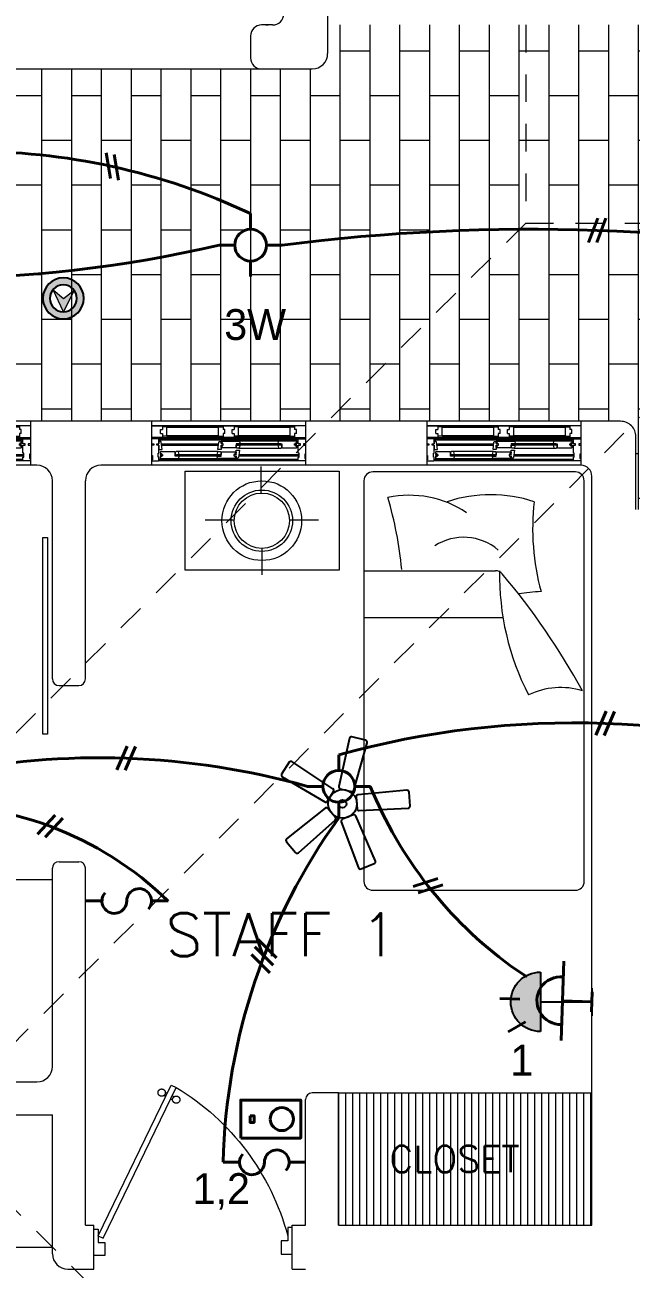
# Model space of a CAD drawing. Header units: metres. Extents: x 14 to 2416, y -346 to 476.
# Drawn here: x 33.18 to 35.93, y -88.08 to -82.43 of the extents above; entities that cross this region are included whole.
import ezdxf

# ---------------------------------------------------------------- set-up
doc = ezdxf.new("R2010")
doc.units = ezdxf.units.M
doc.linetypes.add('0', pattern=[0])
doc.linetypes.add('HIDDEN2', pattern=[0.1875, 0.125, -0.0625])
doc.layers.get('0').update_dxf_attribs({"linetype": '0', "lineweight": 20})
for name, color, linetype, lineweight in [('01a_Mobiliario', 250, 'Continuous', 0), ('A-ANNO-TEXT', 20, 'Continuous', 13), ('A-DOOR', 35, 'Continuous', 5), ('A-WALL', 250, 'Continuous', 20), ('baños', 251, 'Continuous', 0), ('closets', 253, 'Continuous', 0), ('cristales', 131, 'Continuous', 0), ('E Salida Interruptores', 22, 'Continuous', 40), ('E Salida Luces', 22, 'Continuous', 40), ('E Tuberia Emp Losa', 22, 'Continuous', 40), ('MAVA', 1, 'Continuous', 15), ('MOBILIARIOS', 252, 'Continuous', 0), ('piso', 253, 'Continuous', 0), ('textos', 7, 'Continuous', 0)]:
    doc.layers.add(name, color=color, linetype=linetype, lineweight=lineweight)
doc.layers.add('hatch piso', color=253, linetype='Continuous', lineweight=0, transparency=0.7)
doc.layers.add('MAVA Luminarias', color=1, linetype='Continuous')
doc.layers.add('Techos 1', color=7, linetype='HIDDEN2', lineweight=9, true_color=0x42391a)
doc.styles.add('CENTURY GOTHIC', font='GOTHIC.TTF')
doc.styles.get("Standard").update_dxf_attribs({"font": 'arial.ttf', "height": 0.1875})

# ---------------------------------------------------------------- blocks, each defined once
blk = doc.blocks.new('abanico mava')
at = {"layer": 'MAVA Luminarias', "linetype": 'ByBlock', "lineweight": -2, "extrusion": (4.64878e-10, 3.72215e-09, 1), "elevation": 0}
for points in [[(513803.102, 2035248.678), (513803.215, 2035249.086, 0.421374), (513803.203, 2035249.107), (513803.084, 2035249.136, 0.421374), (513803.064, 2035249.124), (513802.972, 2035248.71, 0.407089), (513802.984, 2035248.69), (513803.082, 2035248.666, 0.407089)], [(513802.921, 2035248.69), (513802.567, 2035248.923, 0.421374), (513802.544, 2035248.918), (513802.479, 2035248.814, 0.421374), (513802.485, 2035248.791), (513802.85, 2035248.576, 0.407089), (513802.873, 2035248.581), (513802.926, 2035248.667, 0.407089)], [(513802.993, 2035248.405), (513803.142, 2035248.008, 0.421374), (513803.164, 2035247.998), (513803.278, 2035248.044, 0.421374), (513803.287, 2035248.066), (513803.118, 2035248.455, 0.407089), (513803.096, 2035248.464), (513803.003, 2035248.426, 0.407089)]]:
    blk.add_lwpolyline(points, format="xyb", close=True, dxfattribs=at)
at = {"layer": 'MAVA Luminarias', "linetype": 'ByBlock', "lineweight": -2, "extrusion": (4.64878e-10, 3.72215e-09, 1)}
for points in [[(513803.147, 2035248.501), (513803.57, 2035248.521, 0.421374), (513803.586, 2035248.539), (513803.578, 2035248.661, 0.421374), (513803.559, 2035248.676), (513803.137, 2035248.636, 0.407089), (513803.122, 2035248.618), (513803.129, 2035248.517, 0.407089)], [(513802.854, 2035248.521), (513802.522, 2035248.257, 0.421374), (513802.52, 2035248.233), (513802.599, 2035248.139, 0.421374), (513802.623, 2035248.137), (513802.94, 2035248.418, 0.407089), (513802.942, 2035248.442), (513802.877, 2035248.519, 0.407089)]]:
    blk.add_lwpolyline(points, format="xyb", close=True, dxfattribs=at)
at = {"layer": 'MAVA Luminarias', "linetype": 'ByBlock', "lineweight": -2}
for radius in [0.123, 0.0335]:
    blk.add_circle((513803.004, 2035248.559), radius, dxfattribs=at)
blk = doc.blocks.new('SCONCE 2')
at = {"layer": 'MAVA Luminarias', "linetype": 'Continuous'}
blk.add_hatch(color=1, dxfattribs=at).paths.add_polyline_path([(0.342, -0.24, 1), (-0.169, -0.24)])
at = {"layer": 'MAVA Luminarias', "color": 1, "linetype": 'Continuous'}
for p, q in [((-0.169, -0.24), (0.342, -0.24)), ((0.087, -0.24), (0.087, -0.682)), ((-0.032, -0.682), (0.206, -0.682))]:
    blk.add_line(p, q, dxfattribs=at)
blk.add_arc((0.087, -0.24), 0.256, 0, 180, dxfattribs=at)
blk = doc.blocks.new('dl ip')
at = {"layer": 'MAVA', "true_color": 0xf8991e, "transparency": 33554687}
h = blk.add_hatch(color=30, dxfattribs=at)
h.dxf.hatch_style = 1
h.paths.add_polyline_path([(94.7574, -111.2088), (94.7109, -111.2482), (94.6624, -111.2113), (94.7109, -111.3092)])
at = {"layer": 'MAVA Luminarias', "linetype": 'Continuous', "true_color": 0xf8991e}
h = blk.add_hatch(color=30, dxfattribs=at)
h.paths.add_polyline_path([(94.618, -111.2482, 1), (94.8039, -111.2482, 1)])
h.paths.add_polyline_path([(94.7719, -111.2482, -1), (94.6499, -111.2482, -1)], flags=16)
at = {"layer": 'MAVA', "color": 30, "true_color": 0xf8991e}
for p, q in [((94.7109, -111.2482), (94.6624, -111.2113)), ((94.6624, -111.2113), (94.7109, -111.3092)), ((94.7109, -111.3092), (94.7574, -111.2088)), ((94.7574, -111.2088), (94.7109, -111.2482))]:
    blk.add_line(p, q, dxfattribs=at)
at = {"layer": 'MAVA Luminarias', "color": 30, "linetype": 'Continuous', "true_color": 0xf8991e}
for radius in [0.093, 0.061]:
    blk.add_circle((94.7109, -111.2482), radius, dxfattribs=at)
blk = doc.blocks.new('P90')
at = {"layer": 'A-DOOR'}
for p, q in [((-0.0476, -0.8576), (0.6364, -0.5264)), ((-0.0368, -0.88), (0.6473, -0.5489)), ((0.5843, -0.5517), (0.58, -0.5427)), ((0.5992, -0.5445), (0.5949, -0.5355)), ((0.6473, -0.5489), (0.6364, -0.5264)), ((0.5952, -0.5741), (0.5995, -0.5831)), ((0.6101, -0.5669), (0.6144, -0.5759)), ((-0.0368, -0.88), (-0.0476, -0.8576))]:
    blk.add_line(p, q, dxfattribs=at)
for points in [[(-0.06, -0.02), (-0.06, -0.05), (-0.12, -0.05), (-0.12, 0), (0, 0), (0, -0.02)], [(-0.0668, -0.88), (-0.0668, -0.85), (-0.1268, -0.85), (-0.1268, -0.9), (-0.0068, -0.9), (-0.0068, -0.88)]]:
    blk.add_lwpolyline(points, close=True, dxfattribs=at)
blk.add_arc((-0.3259, -1.105), 1.1228, 31.0139, 75.0797, dxfattribs=at)
for points in [[(0.5812, -0.5096), (0.5857, -0.5096), (0.5933, -0.5141), (0.5977, -0.5218), (0.5977, -0.5306), (0.5933, -0.5383), (0.5856, -0.5427), (0.5767, -0.5427), (0.5691, -0.5383), (0.5647, -0.5306), (0.5647, -0.5217), (0.5691, -0.514), (0.5768, -0.5096), (0.5812, -0.5096)], [(0.6133, -0.5758), (0.6177, -0.5758), (0.6254, -0.5803), (0.6298, -0.5879), (0.6298, -0.5968), (0.6253, -0.6045), (0.6176, -0.6089), (0.6088, -0.6089), (0.6011, -0.6044), (0.5967, -0.5967), (0.5967, -0.5879), (0.6011, -0.5802), (0.6088, -0.5758), (0.6133, -0.5758)]]:
    blk.add_open_spline(points, degree=2, dxfattribs=at)
blk = doc.blocks.new('Fenton Bead')
at = {"color": 7}
blk.add_lwpolyline([(2.1, 12.5, -0.341999), (0.2, 11), (0, 10.7), (0, 1), (1, 0), (18, 0), (18, 0.5), (14.7, 12.9, 0.339454), (13.2, 14), (4.1, 14, 0.341999)], format="xyb", close=True, dxfattribs=at)
blk = doc.blocks.new('A$C6ca19f56')
at = {"layer": 'A-DOOR', "color": 7}
for p, q in [((0.7, 0.2), (0, 0.2)), ((0.0325, 0.12), (0, 0.12)), ((0, 0.12), (0, 0.097)), ((0.7, 0.12), (0, 0.12)), ((0.034, 0.1185), (0.0325, 0.12)), ((0.034, 0.097), (0.034, 0.1185)), ((0.034, 0.1185), (0.034, 0.097)), ((0.666, 0.1185), (0.6675, 0.12)), ((0.666, 0.097), (0.666, 0.1185)), ((0.6675, 0.12), (0.7, 0.12)), ((0.7, 0.12), (0.7, 0.097)), ((0, 0.097), (0.01, 0.097)), ((0.01, 0.091), (0, 0.091)), ((0, 0.091), (0, 0.0445)), ((0.01, 0.097), (0.01, 0.091)), ((0.024, 0.091), (0.024, 0.097)), ((0.024, 0.097), (0.034, 0.097)), ((0.034, 0.091), (0.024, 0.091)), ((0.034, 0.097), (0.0305, 0.097)), ((0.0305, 0.097), (0.0305, 0.091)), ((0.0305, 0.091), (0.034, 0.091)), ((0.0417, 0.1075), (0.034, 0.1075)), ((0.034, 0.0555), (0.034, 0.091)), ((0.034, 0.091), (0.034, 0.0715)), ((0.034, 0.0715), (0.049, 0.0715)), ((0.0415, 0.061), (0.04, 0.0595)), ((0.04, 0.0595), (0.04, 0.0537)), ((0.1065, 0.061), (0.0415, 0.061)), ((0.049, 0.0715), (0.0447, 0.1047)), ((0.108, 0.0595), (0.1065, 0.061)), ((0.108, 0.042), (0.108, 0.0595)), ((0.3028, 0.062), (0.1212, 0.062)), ((0.301, 0.0715), (0.3053, 0.1047)), ((0.316, 0.0715), (0.301, 0.0715)), ((0.3083, 0.1075), (0.316, 0.1075)), ((0.316, 0.1075), (0.3175, 0.109)), ((0.316, 0.102), (0.316, 0.1075)), ((0.322, 0.102), (0.316, 0.102)), ((0.316, 0.097), (0.316, 0.0993)), ((0.316, 0.0993), (0.322, 0.0993)), ((0.326, 0.097), (0.316, 0.097)), ((0.316, 0.089), (0.316, 0.091)), ((0.316, 0.091), (0.326, 0.091)), ((0.322, 0.089), (0.316, 0.089)), ((0.316, 0.0805), (0.316, 0.0863)), ((0.316, 0.0863), (0.322, 0.0863)), ((0.3175, 0.079), (0.316, 0.0805)), ((0.316, 0.0805), (0.316, 0.0715)), ((0.316, 0.0595), (0.3175, 0.061)), ((0.316, 0.042), (0.316, 0.0595)), ((0.3175, 0.109), (0.3981, 0.109)), ((0.3825, 0.079), (0.3175, 0.079)), ((0.3175, 0.061), (0.3825, 0.061)), ((0.322, 0.0993), (0.322, 0.102)), ((0.322, 0.0863), (0.322, 0.089)), ((0.326, 0.091), (0.326, 0.097)), ((0.384, 0.0805), (0.3825, 0.079)), ((0.3825, 0.061), (0.384, 0.0595)), ((0.4015, 0.098), (0.384, 0.098)), ((0.384, 0.098), (0.384, 0.0805)), ((0.384, 0.095), (0.389, 0.095)), ((0.384, 0.095), (0.389, 0.095)), ((0.384, 0.0595), (0.384, 0.0685)), ((0.384, 0.0685), (0.399, 0.0685)), ((0.384, 0.0595), (0.384, 0.0537)), ((0.389, 0.097), (0.395, 0.093)), ((0.389, 0.093), (0.395, 0.097)), ((0.399, 0.0685), (0.3947, 0.0353)), ((0.3972, 0.078), (0.5788, 0.078)), ((0.3981, 0.109), (0.4, 0.1075)), ((0.5779, 0.109), (0.3981, 0.109)), ((0.4, 0.1075), (0.402, 0.0995)), ((0.402, 0.0985), (0.4015, 0.098)), ((0.402, 0.0995), (0.402, 0.0985)), ((0.576, 0.1075), (0.574, 0.0995)), ((0.574, 0.0995), (0.574, 0.0985)), ((0.574, 0.0985), (0.5745, 0.098)), ((0.5745, 0.098), (0.592, 0.098)), ((0.5779, 0.109), (0.576, 0.1075)), ((0.6585, 0.109), (0.5779, 0.109)), ((0.587, 0.097), (0.581, 0.093)), ((0.587, 0.093), (0.581, 0.097)), ((0.592, 0.095), (0.587, 0.095)), ((0.592, 0.095), (0.587, 0.095)), ((0.592, 0.098), (0.592, 0.0805)), ((0.592, 0.0805), (0.5935, 0.079)), ((0.5935, 0.079), (0.6585, 0.079)), ((0.65, 0.091), (0.65, 0.097)), ((0.65, 0.097), (0.66, 0.097)), ((0.66, 0.091), (0.65, 0.091)), ((0.654, 0.0993), (0.654, 0.102)), ((0.654, 0.102), (0.66, 0.102)), ((0.66, 0.0993), (0.654, 0.0993)), ((0.654, 0.0863), (0.654, 0.089)), ((0.654, 0.089), (0.66, 0.089)), ((0.66, 0.0863), (0.654, 0.0863)), ((0.66, 0.1075), (0.6585, 0.109)), ((0.6585, 0.079), (0.66, 0.0805)), ((0.66, 0.102), (0.66, 0.1075)), ((0.66, 0.097), (0.66, 0.0993)), ((0.66, 0.089), (0.66, 0.091)), ((0.66, 0.0805), (0.66, 0.0863)), ((0.676, 0.097), (0.666, 0.097)), ((0.666, 0.0555), (0.666, 0.091)), ((0.666, 0.091), (0.676, 0.091)), ((0.676, 0.091), (0.676, 0.097)), ((0.7, 0.097), (0.69, 0.097)), ((0.69, 0.097), (0.69, 0.091)), ((0.69, 0.091), (0.7, 0.091)), ((0.7, 0.091), (0.7, 0.0505)), ((0, 0.0445), (0.004, 0.0445)), ((0.004, 0.0255), (0, 0.0255)), ((0, 0.0255), (0, 0.0215)), ((0, 0.0215), (0.0015, 0.02)), ((0.7, 0), (0, 0)), ((0.0015, 0.02), (0.0325, 0.02)), ((0.004, 0.0445), (0.004, 0.0255)), ((0.03, 0.0365), (0.03, 0.0555)), ((0.03, 0.0555), (0.034, 0.0555)), ((0.034, 0.0365), (0.03, 0.0365)), ((0.0325, 0.02), (0.034, 0.0215)), ((0.6675, 0.02), (0.0325, 0.02)), ((0.034, 0.0215), (0.034, 0.0365)), ((0.04, 0.0537), (0.046, 0.0537)), ((0.046, 0.051), (0.04, 0.051)), ((0.04, 0.051), (0.04, 0.049)), ((0.04, 0.049), (0.05, 0.049)), ((0.05, 0.043), (0.04, 0.043)), ((0.04, 0.043), (0.04, 0.0407)), ((0.04, 0.0407), (0.046, 0.0407)), ((0.046, 0.038), (0.04, 0.038)), ((0.04, 0.038), (0.04, 0.0325)), ((0.04, 0.0325), (0.0415, 0.031)), ((0.0415, 0.031), (0.1221, 0.031)), ((0.046, 0.0537), (0.046, 0.051)), ((0.046, 0.0407), (0.046, 0.038)), ((0.05, 0.049), (0.05, 0.043)), ((0.108, 0.045), (0.113, 0.045)), ((0.108, 0.045), (0.113, 0.045)), ((0.1255, 0.042), (0.108, 0.042)), ((0.113, 0.043), (0.119, 0.047)), ((0.113, 0.047), (0.119, 0.043)), ((0.1221, 0.031), (0.124, 0.0325)), ((0.1221, 0.031), (0.3019, 0.031)), ((0.124, 0.0325), (0.126, 0.0405)), ((0.126, 0.0415), (0.1255, 0.042)), ((0.126, 0.0405), (0.126, 0.0415)), ((0.298, 0.0415), (0.2985, 0.042)), ((0.298, 0.0405), (0.298, 0.0415)), ((0.3, 0.0325), (0.298, 0.0405)), ((0.2985, 0.042), (0.316, 0.042)), ((0.3019, 0.031), (0.3, 0.0325)), ((0.3825, 0.031), (0.3019, 0.031)), ((0.311, 0.043), (0.305, 0.047)), ((0.311, 0.047), (0.305, 0.043)), ((0.316, 0.045), (0.311, 0.045)), ((0.316, 0.045), (0.311, 0.045)), ((0.384, 0.049), (0.374, 0.049)), ((0.374, 0.049), (0.374, 0.043)), ((0.374, 0.043), (0.384, 0.043)), ((0.384, 0.0537), (0.378, 0.0537)), ((0.378, 0.0537), (0.378, 0.051)), ((0.378, 0.051), (0.384, 0.051)), ((0.384, 0.0407), (0.378, 0.0407)), ((0.378, 0.0407), (0.378, 0.038)), ((0.378, 0.038), (0.384, 0.038)), ((0.384, 0.0325), (0.3825, 0.031)), ((0.384, 0.051), (0.384, 0.049)), ((0.384, 0.043), (0.384, 0.0407)), ((0.384, 0.038), (0.384, 0.0325)), ((0.3917, 0.0325), (0.384, 0.0325)), ((0.67, 0.0555), (0.666, 0.0555)), ((0.666, 0.0215), (0.666, 0.0365)), ((0.666, 0.0365), (0.67, 0.0365)), ((0.6675, 0.02), (0.666, 0.0215)), ((0.6985, 0.02), (0.6675, 0.02)), ((0.67, 0.0365), (0.67, 0.0555)), ((0.7, 0.0505), (0.696, 0.0505)), ((0.696, 0.0505), (0.696, 0.0315)), ((0.696, 0.0315), (0.7, 0.0315)), ((0.7, 0.0215), (0.6985, 0.02)), ((0.7, 0.0315), (0.7, 0.0215))]:
    blk.add_line(p, q, dxfattribs=at)
at = {"layer": 'A-DOOR', "extrusion": (0, 0, -1)}
for p, q in [((0.7, 0.18), (0, 0.18)), ((0, 0.127), (0.7, 0.127)), ((0.0413, 0.1622), (0.05, 0.1622)), ((0.0413, 0.1448), (0.0413, 0.1622)), ((0.0413, 0.1448), (0.05, 0.1448)), ((0.3337, 0.1622), (0.325, 0.1622)), ((0.3337, 0.1448), (0.325, 0.1448)), ((0.3337, 0.1448), (0.3337, 0.1622)), ((0.3663, 0.1622), (0.375, 0.1622)), ((0.3663, 0.1448), (0.3663, 0.1622)), ((0.3663, 0.1448), (0.375, 0.1448)), ((0.6587, 0.1622), (0.65, 0.1622)), ((0.6587, 0.1448), (0.65, 0.1448)), ((0.6587, 0.1448), (0.6587, 0.1622))]:
    blk.add_line(p, q, dxfattribs=at)
at = {"layer": 'A-DOOR'}
for p, q in [((0.07, 0.175), (0.05, 0.175)), ((0.07, 0.132), (0.07, 0.175)), ((0.305, 0.1711), (0.07, 0.1711)), ((0.07, 0.1359), (0.07, 0.1711)), ((0.305, 0.132), (0.305, 0.175)), ((0.305, 0.175), (0.325, 0.175)), ((0.305, 0.1359), (0.305, 0.1711)), ((0.395, 0.175), (0.375, 0.175)), ((0.395, 0.132), (0.395, 0.175)), ((0.63, 0.1711), (0.395, 0.1711)), ((0.395, 0.1359), (0.395, 0.1711)), ((0.63, 0.132), (0.63, 0.175)), ((0.63, 0.175), (0.65, 0.175)), ((0.63, 0.1359), (0.63, 0.1711)), ((0.07, 0.132), (0.05, 0.132)), ((0.07, 0.1359), (0.305, 0.1359)), ((0.305, 0.132), (0.325, 0.132)), ((0.395, 0.132), (0.375, 0.132)), ((0.395, 0.1359), (0.63, 0.1359)), ((0.63, 0.132), (0.65, 0.132))]:
    blk.add_line(p, q, dxfattribs=at)
at = {"layer": 'A-DOOR', "color": 9, "true_color": 0xc7c8ca}
for p, q in [((0.325, 0.175), (0.07, 0.175)), ((0.63, 0.175), (0.375, 0.175)), ((0.07, 0.132), (0.325, 0.132)), ((0.375, 0.132), (0.63, 0.132))]:
    blk.add_line(p, q, dxfattribs=at)
at = {"layer": 'A-DOOR', "color": 8}
for p, q in [((0.666, 0.114), (0.034, 0.114)), ((0.0457, 0.097), (0.3043, 0.097)), ((0.0465, 0.091), (0.3035, 0.091)), ((0.666, 0.026), (0.034, 0.026)), ((0.3957, 0.043), (0.67, 0.043)), ((0.3965, 0.049), (0.67, 0.049))]:
    blk.add_line(p, q, dxfattribs=at)
at = {"layer": 'A-DOOR', "extrusion": (0, 0, -1)}
for points in [[(0, 0.18), (-0.05, 0.18), (-0.05, 0.1622)], [(-0.325, 0.18), (-0.375, 0.18), (-0.375, 0.1622)], [(-0.375, 0.18), (-0.325, 0.18), (-0.325, 0.1622)], [(-0.7, 0.18), (-0.65, 0.18), (-0.65, 0.1622)], [(-0.05, 0.1448), (-0.05, 0.127), (0, 0.127)], [(-0.375, 0.1448), (-0.375, 0.127), (-0.325, 0.127)], [(-0.325, 0.1448), (-0.325, 0.127), (-0.375, 0.127)], [(-0.65, 0.1448), (-0.65, 0.127), (-0.7, 0.127)]]:
    blk.add_lwpolyline(points, dxfattribs=at)
at = {"layer": 'A-DOOR', "color": 7}
for points in [[(0.384, 0.095), (0.389, 0.095), (0.389, 0.095), (0.384, 0.095)], [(0.587, 0.093), (0.389, 0.093), (0.389, 0.097), (0.587, 0.097)], [(0.587, 0.097), (0.389, 0.097), (0.389, 0.093), (0.587, 0.093)], [(0.389, 0.097), (0.395, 0.097), (0.395, 0.093), (0.389, 0.093)], [(0.4015, 0.098), (0.3895, 0.098), (0.3895, 0.097), (0.4015, 0.097)], [(0.4015, 0.093), (0.3895, 0.093), (0.3895, 0.092), (0.4015, 0.092)], [(0.395, 0.097), (0.4, 0.097), (0.4, 0.093), (0.395, 0.093)], [(0.5745, 0.098), (0.5865, 0.098), (0.5865, 0.097), (0.5745, 0.097)], [(0.5745, 0.093), (0.5865, 0.093), (0.5865, 0.092), (0.5745, 0.092)], [(0.581, 0.097), (0.576, 0.097), (0.576, 0.093), (0.581, 0.093)], [(0.587, 0.097), (0.581, 0.097), (0.581, 0.093), (0.587, 0.093)], [(0.592, 0.095), (0.587, 0.095), (0.587, 0.095), (0.592, 0.095)], [(0.108, 0.045), (0.113, 0.045), (0.113, 0.045), (0.108, 0.045)], [(0.113, 0.043), (0.119, 0.043), (0.119, 0.047), (0.113, 0.047)], [(0.113, 0.047), (0.311, 0.047), (0.311, 0.043), (0.113, 0.043)], [(0.113, 0.043), (0.311, 0.043), (0.311, 0.047), (0.113, 0.047)], [(0.1255, 0.047), (0.1135, 0.047), (0.1135, 0.048), (0.1255, 0.048)], [(0.1255, 0.042), (0.1135, 0.042), (0.1135, 0.043), (0.1255, 0.043)], [(0.119, 0.043), (0.124, 0.043), (0.124, 0.047), (0.119, 0.047)], [(0.2985, 0.047), (0.3105, 0.047), (0.3105, 0.048), (0.2985, 0.048)], [(0.2985, 0.042), (0.3105, 0.042), (0.3105, 0.043), (0.2985, 0.043)], [(0.305, 0.043), (0.3, 0.043), (0.3, 0.047), (0.305, 0.047)], [(0.311, 0.043), (0.305, 0.043), (0.305, 0.047), (0.311, 0.047)], [(0.316, 0.045), (0.311, 0.045), (0.311, 0.045), (0.316, 0.045)]]:
    blk.add_lwpolyline(points, close=True, dxfattribs=at)
for centre, start, end in [((0.0417, 0.1045), 4.2891, 90.0015), ((0.3083, 0.1045), 89.9985, 175.7109), ((0.3917, 0.0355), 269.9985, 355.7109)]:
    blk.add_arc(centre, 0.003, start, end, dxfattribs=at)
at = {"layer": 'cristales', "const_width": 0.004}
for points in [[(0.576, 0.095), (0.4, 0.095)], [(0.124, 0.045), (0.3, 0.045)]]:
    blk.add_lwpolyline(points, dxfattribs=at)
at = {"layer": 'A-DOOR', "color": 7, "yscale": 0.001000000023175567, "zscale": 0.001000000023175567}
for p, xscale in [((0.108, 0.048), 0.001000000023175567), ((0.316, 0.048), -0.001000000023175567)]:
    blk.add_blockref('Fenton Bead', p, dxfattribs=dict(at, xscale=xscale))
at = {"layer": 'A-DOOR', "color": 7, "yscale": 0.001000000023175567, "zscale": 0.001000000023175567, "rotation": 180}
for p, xscale in [((0.384, 0.092), -0.001000000023175567), ((0.592, 0.092), 0.001000000023175567)]:
    blk.add_blockref('Fenton Bead', p, dxfattribs=dict(at, xscale=xscale))
blk = doc.blocks.new('PL BASE 1N NASAS 09')
at = {"layer": 'closets', "transparency": 33554687}
h = blk.add_hatch(dxfattribs=at)
h.set_pattern_fill('LINE', color=256, scale=0.01, angle=90)
h.set_pattern_definition([(90, (-221.61947, 143.81628), (-0.03175, 2e-18), [])])
h.paths.add_polyline_path([(-115.7811, -51.8997), (-114.6315, -51.8997), (-114.6315, -52.4997), (-115.7811, -52.4997)])
at = {"layer": '01a_Mobiliario', "transparency": 33554684}
blk.add_line((-119.0811, -52.5997), (-117.0811, -52.5997), dxfattribs=at)
at = {"layer": 'A-DOOR'}
blk.add_lwpolyline([(-117.1245, -49.3782), (-117.1028, -49.3782), (-117.1028, -50.2702), (-117.1245, -50.2702)], close=True, dxfattribs=at)
at = {"layer": 'A-WALL'}
for p, q in [((-115.8311, -46.3198), (-115.8311, -47.1798)), ((-116.0811, -47.0498), (-116.1311, -47.0498)), ((-116.1111, -47.0498), (-116.1011, -47.0498)), ((-116.1811, -47.0998), (-116.1811, -47.1998)), ((-116.1311, -47.2498), (-115.9011, -47.2498)), ((-117.1811, -48.8497), (-117.1811, -49.0497)), ((-116.6311, -48.8497), (-116.6311, -49.0497)), ((-115.9311, -48.8497), (-115.9311, -49.0497)), ((-115.3811, -48.8497), (-115.3811, -49.0497)), ((-114.6811, -48.8497), (-114.6811, -49.0497)), ((-117.1511, -49.0497), (-117.1811, -49.0497)), ((-116.6311, -49.0497), (-116.8611, -49.0497)), ((-115.3811, -49.0497), (-115.9311, -49.0497)), ((-117.0811, -50.0197), (-117.0811, -49.1197)), ((-116.9311, -50.0197), (-116.9311, -49.1197)), ((-114.6311, -52.4997), (-114.6311, -49.0997)), ((-117.0511, -50.0497), (-116.9611, -50.0497)), ((-117.0811, -51.7797), (-117.0811, -50.8797)), ((-117.0511, -50.8497), (-116.9611, -50.8497)), ((-116.9311, -52.4997), (-116.9311, -50.8797)), ((-118.2861, -51.8497), (-117.1511, -51.8497)), ((-115.7811, -51.8997), (-115.9011, -51.8997)), ((-115.7811, -52.4997), (-115.7811, -51.8997)), ((-115.9311, -52.4997), (-115.9311, -51.9297)), ((-119.7811, -51.9997), (-117.0811, -51.9997)), ((-117.0811, -52.6297), (-117.0811, -51.9997)), ((-116.9311, -52.4997), (-116.8929, -52.4997)), ((-116.8929, -52.6997), (-116.8929, -52.4997)), ((-115.9922, -52.4997), (-115.9311, -52.4997)), ((-115.9922, -52.6997), (-115.9922, -52.4997)), ((-115.7811, -52.4997), (-114.6311, -52.4997)), ((-117.0111, -52.6997), (-116.8929, -52.6997)), ((-115.9922, -52.6997), (-115.9311, -52.6997))]:
    blk.add_line(p, q, dxfattribs=at)
for points in [[(-116.6311, -48.8497), (-117.1811, -48.8497)], [(-115.3811, -48.8497), (-115.9311, -48.8497)]]:
    blk.add_lwpolyline(points, dxfattribs=at)
blk.add_lwpolyline([(-114.4311, -49.2497), (-114.4311, -48.9197, 0.414214), (-114.5011, -48.8497), (-114.6811, -48.8497)], format="xyb", dxfattribs=at)
for centre, radius, start, end in [((-116.0811, -46.9998), 0.05, 270, 360), ((-116.1311, -47.0998), 0.05, 90, 180), ((-116.1311, -47.1998), 0.05, 180, 270), ((-115.9011, -47.1798), 0.07, 270, 360), ((-117.1511, -49.1197), 0.07, 0, 90), ((-116.8611, -49.1197), 0.07, 90, 180), ((-114.6811, -49.0997), 0.05, 0, 90), ((-117.0511, -50.0197), 0.03, 180, 270), ((-116.9611, -50.0197), 0.03, 270, 360), ((-117.0511, -50.8797), 0.03, 90, 180), ((-116.9611, -50.8797), 0.03, 360, 90), ((-117.1511, -51.7797), 0.07, 270, 0), ((-115.9011, -51.9297), 0.03, 90, 180), ((-117.0111, -52.6297), 0.07, 180, 270)]:
    blk.add_arc(centre, radius, start, end, dxfattribs=at)
at = {"layer": 'baños'}
blk.add_line((-118.3561, -50.9307), (-117.0811, -50.9307), dxfattribs=at)
at = {"layer": 'closets', "transparency": 33554687}
blk.add_line((-115.7811, -51.8997), (-114.6311, -51.8997), dxfattribs=at)
at = {"layer": 'piso'}
blk.add_line((-117.3011, -47.2498), (-116.1111, -47.2498), dxfattribs=at)
at = {"layer": 'Techos 1'}
for p, q in [((-114.9311, -42.5497), (-114.9311, -47.9497)), ((-114.9311, -47.9497), (-118.0811, -51.0997)), ((-113.5311, -47.9497), (-117.6311, -52.0497)), ((-114.9311, -47.9497), (-113.5311, -47.9497)), ((-117.6311, -52.0497), (-113.5311, -56.1497))]:
    blk.add_line(p, q, dxfattribs=at)
at = {"color": 1}
for p in [(-117.8811, -49.0497), (-116.6311, -49.0497), (-115.3811, -49.0497)]:
    blk.add_blockref('A$C6ca19f56', p, dxfattribs=at)
at = {"layer": 'A-DOOR', "xscale": -1, "rotation": 270}
blk.add_blockref('P90', (-115.9926, -52.5114), dxfattribs=at)
at = {"layer": 'textos'}
for s, insert, char_height, width, attachment_point in [('{\\Fromans|c0; STAFF 1}', (-116.7008, -51.2785), 0.195, 3.404877, 7), ('\\pxqc;{\\Fromans|c0;\\H0.8x;CLOSET\\H1.25x; }', (-113.5584, -52.2599), 0.15, 3.392974, 9)]:
    blk.add_mtext(s, dxfattribs=dict(at, insert=insert, char_height=char_height, width=width, attachment_point=attachment_point))
blk = doc.blocks.new('SBED BL22')
at = {"layer": 'MOBILIARIOS'}
for p, q in [((0.0024, -0.4088), (0.5977, -0.4088)), ((0.0024, -0.622), (0.6287, -0.622))]:
    blk.add_line(p, q, dxfattribs=at)
blk.add_lwpolyline([(1, -1.82), (1, 0, 0.414214), (0.96, 0.04), (0.04, 0.04, 0.414214), (0, 0), (0, -1.82, 0.414214), (0.04, -1.86), (0.96, -1.86, 0.414214)], format="xyb", close=True, dxfattribs=at)
for centre, radius, start, end in [((0.206, -0.5325), 0.4662, 56.115, 102.0188), ((-1.5957, -0.5731), 1.7755, 5.5112, 16.2393), ((0.5755, -0.6929), 0.6292, 71.7279, 108.2721), ((1.8554, -0.2171), 1.0894, 173.5834, 195.2056), ((0.4533, -0.4985), 0.2414, 49.5381, 122.9919), ((0.5977, -0.4488), 0.04, 40.117, 90), ((1.7867, -0.4334), 1.1707, 178.7966, 207.447), ((-1.8433, -2.5056), 3.232, 28.6854, 40.117), ((1.0264, -3.0153), 2.5222, 95.0578, 97.3886), ((0.8936, -1.272), 0.3327, 72.799, 116.0068)]:
    blk.add_arc(centre, radius, start, end, dxfattribs=at)
blk = doc.blocks.new('PL MUEBLES 1N NASAS 09')
at = {"layer": 'hatch piso'}
h = blk.add_hatch(dxfattribs=at)
h.set_pattern_fill('AR-BRSTD', color=256, scale=0.002, angle=-90)
h.set_pattern_definition([(270, (-8.74588, 232.01007), (0.1354836, -2e-17), []), (0, (-8.74588, 232.01007), (0.1354836, 0.2032), [0.1354836, -0.1354836])])
edge = h.paths.add_edge_path()
edge.add_line((62.3305, 47.1481), (63.2305, 47.1481))
edge.add_line((63.2305, 47.1481), (63.2305, 48.4481))
edge.add_line((63.2305, 48.4481), (56.5331, 48.4481))
edge.add_line((56.5331, 48.4481), (56.5331, 48.2731))
edge.add_line((56.5331, 48.2731), (56.3831, 48.2731))
edge.add_line((56.3831, 48.2731), (56.3831, 48.4536))
edge.add_line((56.3831, 48.4536), (54.5879, 48.4536))
edge.add_line((54.5879, 48.4536), (54.5879, 46.9481))
edge.add_line((54.5879, 46.9481), (55.8257, 46.9481))
edge.add_arc((55.8755, 46.9973), 0.07, 180, 224.6727, ccw=False)
edge.add_line((55.8055, 46.9973), (55.8055, 47.1073))
edge.add_arc((55.8755, 47.1073), 0.07, 90, 180, ccw=False)
edge.add_line((55.8755, 47.1773), (55.9855, 47.1773))
edge.add_arc((55.9855, 47.1073), 0.07, 0, 90, ccw=False)
edge.add_line((56.0555, 47.1073), (56.0555, 46.9973))
edge.add_arc((55.9855, 46.9973), 0.07, -44.6727, 0, ccw=False)
edge.add_line((56.0353, 46.9481), (59.0257, 46.9481))
edge.add_arc((59.0755, 46.9973), 0.07, 180, 224.6728, ccw=False)
edge.add_line((59.0055, 46.9973), (59.0055, 47.1073))
edge.add_arc((59.0755, 47.1073), 0.07, 90, 180, ccw=False)
edge.add_line((59.0755, 47.1773), (59.1855, 47.1773))
edge.add_arc((59.1855, 47.1073), 0.07, 0, 90, ccw=False)
edge.add_line((59.2555, 47.1073), (59.2555, 46.9973))
edge.add_arc((59.1855, 46.9973), 0.07, -90, 0, ccw=False)
edge.add_line((59.1855, 46.9273), (59.0755, 46.9273))
edge.add_arc((59.0755, 46.9973), 0.07, 229.9948, 270, ccw=False)
edge.add_line((59.0305, 46.9437), (59.0305, 44.972))
edge.add_arc((59.0755, 44.9184), 0.07, 90, 130.0052, ccw=False)
edge.add_line((59.0755, 44.9884), (59.1855, 44.9884))
edge.add_arc((59.1855, 44.9184), 0.07, 0, 90, ccw=False)
edge.add_line((59.2555, 44.9184), (59.2555, 44.8084))
edge.add_arc((59.1855, 44.8084), 0.07, -90, 0, ccw=False)
edge.add_line((59.1855, 44.7384), (59.0755, 44.7384))
edge.add_arc((59.0755, 44.8084), 0.07, 229.9948, 270, ccw=False)
edge.add_line((59.0305, 44.7548), (59.0305, 41.172))
edge.add_arc((59.0755, 41.1184), 0.07, 90, 130.0052, ccw=False)
edge.add_line((59.0755, 41.1884), (59.1855, 41.1884))
edge.add_arc((59.1855, 41.1184), 0.07, 0, 90, ccw=False)
edge.add_line((59.2555, 41.1184), (59.2555, 41.0084))
edge.add_arc((59.1855, 41.0084), 0.07, -90, 0, ccw=False)
edge.add_line((59.1855, 40.9384), (59.0755, 40.9384))
edge.add_arc((59.0755, 41.0084), 0.07, 180, 270, ccw=False)
edge.add_line((59.0055, 41.0084), (59.0055, 41.1184))
edge.add_arc((59.0755, 41.1184), 0.07, 149.8481, 180, ccw=False)
edge.add_line((59.0149, 41.1535), (56.0391, 41.1535))
edge.add_arc((55.9855, 41.1085), 0.07, 0, 40.0052, ccw=False)
edge.add_line((56.0555, 41.1085), (56.0555, 40.9985))
edge.add_arc((55.9855, 40.9985), 0.07, -90, 0, ccw=False)
edge.add_line((55.9855, 40.9285), (55.8755, 40.9285))
edge.add_arc((55.8755, 40.9985), 0.07, 180, 270, ccw=False)
edge.add_line((55.8055, 40.9985), (55.8055, 41.1085))
edge.add_arc((55.8755, 41.1085), 0.07, 139.9948, 180, ccw=False)
edge.add_line((55.8219, 41.1535), (50.4363, 41.1535))
edge.add_arc((50.3827, 41.1085), 0.07, 0, 40.0052, ccw=False)
edge.add_line((50.4527, 41.1085), (50.4527, 40.9985))
edge.add_arc((50.3827, 40.9985), 0.07, -90, 0, ccw=False)
edge.add_line((50.3827, 40.9285), (50.2727, 40.9285))
edge.add_arc((50.2727, 40.9985), 0.07, 180, 270, ccw=False)
edge.add_line((50.2027, 40.9985), (50.2027, 41.1085))
edge.add_arc((50.2727, 41.1085), 0.07, 139.9948, 180, ccw=False)
edge.add_line((50.2191, 41.1535), (46.4305, 41.1535))
edge.add_line((46.4305, 41.1535), (46.4305, 40.9535))
edge.add_line((46.4305, 40.9535), (44.3305, 40.9535))
edge.add_line((44.3305, 40.9535), (44.3305, 39.3536))
edge.add_line((44.3305, 39.3536), (47.8305, 39.3536))
edge.add_line((47.8305, 39.3536), (47.8305, 38.9536))
edge.add_line((47.8305, 38.9536), (62.3305, 38.9536))
edge.add_line((62.3305, 38.9536), (62.3305, 47.1481))
at = {"layer": 'MOBILIARIOS'}
for p, q in [((46.1285, 39.0276), (46.1285, 39.1476)), ((45.8742, 38.9057), (46.006, 38.9057)), ((46.257, 38.9059), (46.3888, 38.9059)), ((46.1327, 38.6565), (46.1327, 38.7765))]:
    blk.add_line(p, q, dxfattribs=at)
blk.add_lwpolyline([(46.4827, 39.1271), (46.4827, 38.6771), (45.7827, 38.6769), (45.7827, 39.1269)], close=True, dxfattribs=at)
for radius in [0.1809, 0.1394, 0.1256]:
    blk.add_circle((46.1315, 38.9021), radius, dxfattribs=at)
at = {"layer": 'baños'}
blk.add_blockref('PL BASE 1N NASAS 09', (162.2615, 88.2033), dxfattribs=at)
at = {"layer": 'MOBILIARIOS', "rotation": 0.00250188729231864}
blk.add_blockref('SBED BL22', (46.5953, 39.0838), dxfattribs=at)
blk = doc.blocks.new('A$Cbef68299')
blk.add_blockref('PL MUEBLES 1N NASAS 09', (-30.7659, -32.0535))
blk = doc.blocks.new('A$Cc5be7df0')
at = {"layer": 'A-ANNO-TEXT'}
blk.add_blockref('A$Cbef68299', (4.1493, 17.337), dxfattribs=at)
blk = doc.blocks.new('*U370')
for p, q in [((0.03, 1.37), (-1.05, -1.48)), ((0.99, 1.37), (-0.09, -1.48))]:
    blk.add_line(p, q)
blk = doc.blocks.new('*U563')
at = {"xscale": 0.0393700787401575, "yscale": 0.0393700787401575, "zscale": 0.0393700787401575, "rotation": 68.46004021739093}
blk.add_blockref('*U370', (-0.0017, 0.002), dxfattribs=at)
blk = doc.blocks.new('*U507')
at = {"layer": 'E Salida Luces', "linetype": 'Continuous'}
for p, q in [((0, 0.358), (0, 0.181)), ((-0.358, 0.001), (-0.18, 0.001)), ((0.18, 0.001), (0.358, 0.001)), ((0, -0.179), (0, -0.357))]:
    blk.add_line(p, q, dxfattribs=at)
blk.add_circle((0, 0.001), 0.18, dxfattribs=at)
blk = doc.blocks.new('*U614')
at = {"layer": 'E Salida Luces'}
for p, q in [((0.2334, 0.2921), (0.2279, 0.142)), ((0.6342, 0.2272), (0.5037, 0.1527)), ((0.2169, -0.1582), (0.2279, 0.142)), ((0.0027, 0.075), (-0.0027, -0.075)), ((0.2224, -0.0081), (0, 0)), ((0.6963, -0.0255), (0.5462, -0.02)), ((0.2169, -0.1582), (0.2114, -0.3083)), ((0.6159, -0.2729), (0.4913, -0.1891))]:
    blk.add_line(p, q, dxfattribs=at)
blk.add_arc((0.2347, -0.0086), 0.1811, 264.02339, 91.78443, dxfattribs=at)
blk = doc.blocks.new('*U462')
at = {"layer": 'E Salida Interruptores'}
for p, q in [((-0.3, 0), (-0.375, 0)), ((-0.075, 0), (0, 0))]:
    blk.add_line(p, q, dxfattribs=at)
for centre, start, end in [((-0.24375, 0), 138.18969, 0), ((-0.13125, 0), 318.18969, 180)]:
    blk.add_arc(centre, 0.05625, start, end, dxfattribs=at)
blk = doc.blocks.new('*U502')
at = {"xscale": 0.03937007874015749, "yscale": 0.03937007874015749, "zscale": 0.03937007874015749, "rotation": 146.8969356186895}
blk.add_blockref('*U370', (-0.0023, -0.0012), dxfattribs=at)
blk = doc.blocks.new('*U572')
at = {"xscale": 0.03937007874015749, "yscale": 0.03937007874015749, "zscale": 0.03937007874015749, "rotation": 146.8969356186895}
blk.add_blockref('*U370', (-0.0023, -0.0012), dxfattribs=at)
blk = doc.blocks.new('*U615')
at = {"xscale": 0.03937007874015749, "yscale": 0.03937007874015749, "zscale": 0.03937007874015749, "rotation": 29.7139440987453}
blk.add_blockref('*U370', (-0.0001, 0.0026), dxfattribs=at)
blk = doc.blocks.new('*U616')
at = {"xscale": 0.03937007874015751, "yscale": 0.03937007874015751, "zscale": 0.03937007874015751, "rotation": 87.2512624501034}
blk.add_blockref('*U370', (-0.0022, 0.0013), dxfattribs=at)
blk = doc.blocks.new('*U617')
at = {"layer": 'E Salida Interruptores'}
for p, q in [((-0.3, 0), (-0.375, 0)), ((-0.075, 0), (0, 0))]:
    blk.add_line(p, q, dxfattribs=at)
for centre, start, end in [((-0.24375, 0), 0, 221.81031), ((-0.13125, 0), 180, 41.81031)]:
    blk.add_arc(centre, 0.05625, start, end, dxfattribs=at)
blk = doc.blocks.new('*U619')
at = {"xscale": 0.03937007874015751, "yscale": 0.03937007874015751, "zscale": 0.03937007874015751, "rotation": 87.31504353002205}
blk.add_blockref('*U370', (-0.0022, 0.0013), dxfattribs=at)
blk = doc.blocks.new('*U391')
at = {"layer": 'E Salida Luces', "flags": 128}
for points in [[(0.2722, -0.0861), (0.2722, 0.0861), (0, 0.0861), (0, -0.0861)], [(0.2301, 0.015), (0.2301, -0.015), (0.2119, -0.015), (0.2119, 0.015)]]:
    blk.add_lwpolyline(points, close=True, dxfattribs=at)
at = {"layer": 'E Salida Luces'}
blk.add_circle((0.0859, 0), 0.0523, dxfattribs=at)
blk = doc.blocks.new('*U495')
at = {"layer": 'E Salida Luces', "linetype": 'Continuous'}
for p, q in [((0, 0.358), (0, 0.181)), ((-0.358, 0.001), (-0.18, 0.001)), ((0.18, 0.001), (0.358, 0.001)), ((0, -0.179), (0, -0.357))]:
    blk.add_line(p, q, dxfattribs=at)
blk.add_circle((0, 0.001), 0.18, dxfattribs=at)
blk = doc.blocks.new('*U527')
at = {"xscale": 0.03937007874015751, "yscale": 0.03937007874015751, "zscale": 0.03937007874015751, "rotation": 90.17553228591599}
blk.add_blockref('*U370', (-0.0023, 0.0012), dxfattribs=at)
blk = doc.blocks.new('*U644')
at = {"xscale": 0.03937007874015749, "yscale": 0.03937007874015749, "zscale": 0.03937007874015749, "rotation": 191.6659142667715}
blk.add_blockref('*U370', (-0.0007, -0.0025), dxfattribs=at)

msp = doc.modelspace()

# ---------------------------------------------------------------- linework, layer by layer
at = {"layer": 'E Salida Luces'}
for centre, radius, start, end in [((32.9432, -85.9462), 2.9452, 64.7056, 90.5703), ((35.4689, -92.1512), 8.7969, 78.65608, 97.34281), ((32.7389, -77.7356), 5.8418, 256.94561, 283.05524), ((35.6703, -89.5876), 3.9922, 70.4145, 105.5168), ((33.5149, -89.2502, 0), 3.4962, 74.3293, 101.6795), ((36.5039, -85.1653), 1.8998, 202.2283, 233.8058), ((32.7499, -87.5108), 1.5437, 45.7754, 93.186), ((36.87, -87.6596), 2.7943, 144.2489, 178.5954), ((37.4328, -90.8247, 0), 3.0288, 98.0522, 148.7037)]:
    msp.add_arc(centre, radius, start, end, dxfattribs=at)

# ---------------------------------------------------------------- block references
at = {"layer": 'A-ANNO-TEXT'}
msp.add_blockref('A$Cc5be7df0', (14.7377, -108.8632), dxfattribs=at)
at = {"layer": 'E Salida Luces', "yscale": 0.4, "zscale": 0.4, "rotation": 180}
for name, p, xscale in [('*U495', (34.2016, -83.4261), 0.4), ('*U507', (34.6023, -85.8837), -0.4)]:
    msp.add_blockref(name, p, dxfattribs=dict(at, xscale=xscale))
at = {"layer": 'E Salida Luces', "color": 1, "xscale": 0.6, "yscale": 0.6, "zscale": 0.6, "rotation": 180}
msp.add_blockref('*U614', (35.7516, -86.8622), dxfattribs=at)
at = {"layer": 'E Salida Luces', "color": 1, "xscale": -1}
msp.add_blockref('*U391', (34.4294, -87.3949), dxfattribs=at)
at = {"layer": 'E Tuberia Emp Losa'}
for name, p, xscale, yscale, zscale, rotation in [('*U644', (33.5737, -83.0693), -0.9842519685039482, 0.9842519685039482, 0.9842519685039482, 180.7029348857931), ('*U527', (35.776, -83.3596), 0.9842519685039484, 0.9842519685039484, 0.9842519685039484, 270), ('*U619', (35.812, -85.5979), 0.9842519685039484, 0.9842519685039484, 0.9842519685039484, 270), ('*U616', (33.6366, -85.7561, 0), 0.9842519685039484, 0.9842519685039484, 0.9842519685039484, 270), ('*U563', (33.291, -86.065), 0.9842519685039484, 0.9842519685039484, 0.9842519685039484, 270), ('*U615', (35.0072, -86.3353), 0.9842519685039484, 0.9842519685039484, 0.9842519685039484, 279.1219249124811), ('*U502', (34.255, -86.6719), 0.9842519685039484, 0.9842519685039484, 0.9842519685039484, 279.1219249124811), ('*U572', (34.2702, -86.6378), 0.9842519685039484, 0.9842519685039484, 0.9842519685039484, 279.1219249124811)]:
    msp.add_blockref(name, p, dxfattribs=dict(at, xscale=xscale, yscale=yscale, zscale=zscale, rotation=rotation))
at = {"layer": 'E Tuberia Emp Losa', "xscale": -1}
msp.add_blockref('*U617', (33.4516, -86.4045), dxfattribs=at)
at = {"layer": 'E Tuberia Emp Losa'}
msp.add_blockref('*U462', (34.4516, -87.5911), dxfattribs=at)
at = {"layer": 'MAVA Luminarias', "xscale": -1}
msp.add_blockref('dl ip', (128.0621, 27.5803), dxfattribs=at)
at = {"layer": 'MAVA Luminarias', "xscale": 0.5267524126646371, "yscale": 0.5267524126646371, "zscale": 0.5267524126646371}
msp.add_blockref('abanico mava', (-270612.3529, -1072158.0523), dxfattribs=at)
at = {"layer": 'MAVA Luminarias', "linetype": 'Continuous', "xscale": -0.5277282914889166, "yscale": 0.5277282914889166, "zscale": 0.5277282914889166, "rotation": 90}
msp.add_blockref('SCONCE 2', (35.3915, -86.8165), dxfattribs=at)

# ---------------------------------------------------------------- texts
at = {"layer": 'E Tuberia Emp Losa', "char_height": 0.14, "attachment_point": 5, "style": 'CENTURY GOTHIC'}
for s, insert, width in [('3W', (34.2223, -83.7878), 0.836737), ('1 ', (35.4329, -87.1276), 0.276812), ('1,2 ', (34.0685, -87.7235), 0.836737)]:
    msp.add_mtext(s, dxfattribs=dict(at, insert=insert, width=width))

doc.saveas('drawing.dxf')
